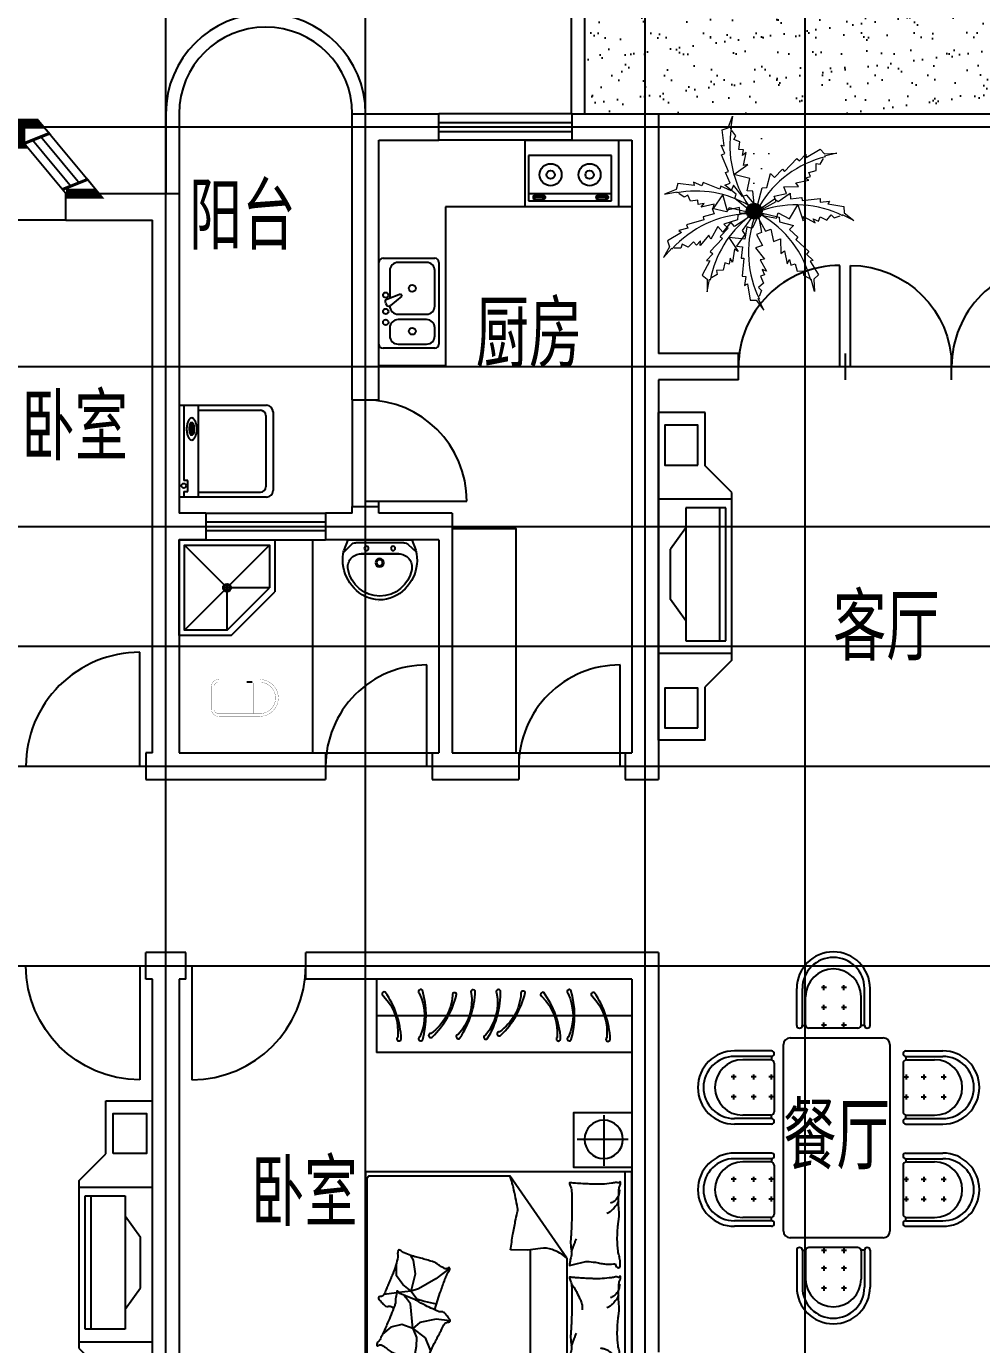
# Model space of a CAD drawing. Header units: millimetres. Extents: x 1203 to 40067, y 460 to 24960.
# Drawn here: x 9882 to 17054, y 10016 to 19916 of the extents above; entities that cross this region are included whole.
import ezdxf
from ezdxf.enums import TextEntityAlignment as Align

# ---------------------------------------------------------------- set-up
doc = ezdxf.new("R2010")
doc.units = ezdxf.units.MM
for name, color, linetype in [('BALCONY', 6, 'Continuous'), ('DOTE', 1, 'Continuous'), ('GROUND', 2, 'Continuous'), ('JAJU', 2, 'Continuous'), ('JJ', 252, 'Continuous'), ('LL', 40, 'Continuous'), ('PUB_TEXT', 7, 'Continuous'), ('SPACE', 3, 'Continuous'), ('TOTHER', 7, 'Continuous'), ('WALL', 255, 'Continuous'), ('WINDOW', 2, 'Continuous'), ('WINDOW_TEXT', 7, 'Continuous'), ('家俱', 3, 'Continuous')]:
    doc.layers.add(name, color=color, linetype=linetype)
doc.layers.add('植蜗', color=112, linetype='Continuous', lineweight=18)
doc.styles.add('_HZTXT', font='txt.shx', dxfattribs={"bigfont": 'HZTXT.shx'})
doc.styles.add('ATTR', font='romans.shx', dxfattribs={"width": 0.8, "height": 0.7})
doc.styles.add('DIM_FONT', font='SIMPLEX.shx', dxfattribs={"width": 0.8})
doc.styles.add('SIMPLEX', font='SIMPLEX.SHX')
doc.styles.get("Standard").update_dxf_attribs({"font": 'arial.ttf'})
pattern_1 = [(0, (-107970.93, -24056.27), (74.75576, 149.51152), [0, -149.51152])]

# ---------------------------------------------------------------- blocks, each defined once
blk = doc.blocks.new('_DBLK')
blk.add_line((-0.45, 0), (-0.45, -0.95))
blk.add_arc((-0.45, 0), 0.95, 270, 0)
at = {"layer": 'WINDOW_TEXT', "style": 'SIMPLEX', "flags": 9}
blk.add_attdef('A', text='', height=1, dxfattribs=at).set_placement((0, 1.5), align=Align.MIDDLE)
blk = doc.blocks.new('_C49EBD')
at = {"layer": 'LL', "color": 64}
for p, q in [((-87.4, 1119.6), (-124.9, 1119.6)), ((-106.2, 1100.9), (-106.2, 1138.4)), ((62.6, 1119.6), (25.1, 1119.6)), ((43.8, 1100.9), (43.8, 1138.4)), ((-243.7, 839.2), (-243.7, 1050.8)), ((172.8, 839.2), (172.8, 1050.8)), ((-87.4, 969.6), (-124.9, 969.6)), ((-106.2, 950.9), (-106.2, 988.4)), ((62.6, 969.6), (25.1, 969.6)), ((43.8, 950.9), (43.8, 988.4)), ((-268.6, 835.1), (-243.7, 835.1)), ((147.9, 814.3), (-218.7, 814.3)), ((-87.4, 837.1), (-124.9, 837.1)), ((-106.2, 818.3), (-106.2, 855.8)), ((62.6, 837.1), (25.1, 837.1)), ((43.8, 818.3), (43.8, 855.8)), ((197.8, 835.1), (172.8, 835.1)), ((-360.7, 740.7), (339.3, 740.7)), ((-500.4, 602.2), (-500.4, 577.2)), ((-410.7, -709.3), (-410.7, 690.7)), ((389.3, 690.7), (389.3, -709.3)), ((508.4, 602.2), (508.4, 577.2)), ((-504.6, 577.2), (-716.2, 577.2)), ((-479.6, 552.2), (-479.6, 185.7)), ((487.6, 552.2), (487.6, 185.7)), ((512.5, 577.2), (724.1, 577.2)), ((-766.2, 448.2), (-803.7, 448.2)), ((-785, 466.9), (-785, 429.4)), ((-616.2, 448.2), (-653.7, 448.2)), ((-635, 466.9), (-635, 429.4)), ((-483.7, 448.2), (-521.2, 448.2)), ((-502.4, 466.9), (-502.4, 429.4)), ((491.6, 448.2), (529.1, 448.2)), ((510.4, 466.9), (510.4, 429.4)), ((624.2, 448.2), (661.7, 448.2)), ((642.9, 466.9), (642.9, 429.4)), ((774.2, 448.2), (811.7, 448.2)), ((792.9, 466.9), (792.9, 429.4)), ((-766.2, 298.2), (-803.7, 298.2)), ((-785, 316.9), (-785, 279.4)), ((-616.2, 298.2), (-653.7, 298.2)), ((-635, 316.9), (-635, 279.4)), ((-483.7, 298.2), (-521.2, 298.2)), ((-502.4, 316.9), (-502.4, 279.4)), ((491.6, 298.2), (529.1, 298.2)), ((510.4, 316.9), (510.4, 279.4)), ((624.2, 298.2), (661.7, 298.2)), ((642.9, 316.9), (642.9, 279.4)), ((774.2, 298.2), (811.7, 298.2)), ((792.9, 316.9), (792.9, 279.4)), ((-504.6, 160.7), (-716.2, 160.7)), ((-500.4, 135.7), (-500.4, 160.7)), ((508.4, 135.7), (508.4, 160.7)), ((512.5, 160.7), (724.1, 160.7)), ((-504.6, -190.7), (-716.2, -190.7)), ((-500.4, -165.7), (-500.4, -190.7)), ((508.4, -165.7), (508.4, -190.7)), ((512.5, -190.7), (724.1, -190.7)), ((-479.6, -215.7), (-479.6, -582.2)), ((487.6, -215.7), (487.6, -582.2)), ((-766.2, -319.7), (-803.7, -319.7)), ((-785, -301), (-785, -338.5)), ((-616.2, -319.7), (-653.7, -319.7)), ((-635, -301), (-635, -338.5)), ((-483.7, -319.7), (-521.2, -319.7)), ((-502.4, -301), (-502.4, -338.5)), ((491.6, -319.7), (529.1, -319.7)), ((510.4, -301), (510.4, -338.5)), ((624.2, -319.7), (661.7, -319.7)), ((642.9, -301), (642.9, -338.5)), ((774.2, -319.7), (811.7, -319.7)), ((792.9, -301), (792.9, -338.5)), ((-766.2, -469.7), (-803.7, -469.7)), ((-785, -451), (-785, -488.5)), ((-616.2, -469.7), (-653.7, -469.7)), ((-635, -451), (-635, -488.5)), ((-483.7, -469.7), (-521.2, -469.7)), ((-502.4, -451), (-502.4, -488.5)), ((491.6, -469.7), (529.1, -469.7)), ((510.4, -451), (510.4, -488.5)), ((624.2, -469.7), (661.7, -469.7)), ((642.9, -451), (642.9, -488.5)), ((774.2, -469.7), (811.7, -469.7)), ((792.9, -451), (792.9, -488.5)), ((-504.6, -607.2), (-716.2, -607.2)), ((-500.4, -632.2), (-500.4, -607.2)), ((508.4, -632.2), (508.4, -607.2)), ((512.5, -607.2), (724.1, -607.2)), ((339.3, -759.3), (-360.7, -759.3)), ((-268.6, -853.7), (-243.7, -853.7)), ((-243.7, -857.9), (-243.7, -1069.5)), ((147.9, -832.9), (-218.7, -832.9)), ((-87.4, -855.7), (-124.9, -855.7)), ((-106.2, -837), (-106.2, -874.5)), ((62.6, -855.7), (25.1, -855.7)), ((43.8, -837), (43.8, -874.5)), ((197.8, -853.7), (172.8, -853.7)), ((172.8, -857.9), (172.8, -1069.5)), ((-87.4, -988.3), (-124.9, -988.3)), ((-106.2, -969.5), (-106.2, -1007)), ((62.6, -988.3), (25.1, -988.3)), ((43.8, -969.5), (43.8, -1007)), ((-87.4, -1138.3), (-124.9, -1138.3)), ((-106.2, -1119.5), (-106.2, -1157)), ((62.6, -1138.3), (25.1, -1138.3)), ((43.8, -1119.5), (43.8, -1157))]:
    blk.add_line(p, q, dxfattribs=at)
for points in [[(-310.3, 835.1), (-310.3, 1112.5)], [(-268.6, 835.1), (-268.6, 1112.5)], [(197.8, 835.1), (197.8, 1112.5)], [(239.5, 835.1), (239.5, 1112.5)], [(-500.4, 643.9), (-777.9, 643.9)], [(-500.4, 602.2), (-777.9, 602.2)], [(508.4, 643.9), (785.8, 643.9)], [(508.4, 602.2), (785.8, 602.2)], [(-500.4, 135.7), (-777.9, 135.7)], [(508.4, 135.7), (785.8, 135.7)], [(-500.4, 94.1), (-777.9, 94.1)], [(508.4, 94.1), (785.8, 94.1)], [(-500.4, -124.1), (-777.9, -124.1)], [(-500.4, -165.7), (-777.9, -165.7)], [(508.4, -124.1), (785.8, -124.1)], [(508.4, -165.7), (785.8, -165.7)], [(-500.4, -632.2), (-777.9, -632.2)], [(-500.4, -673.8), (-777.9, -673.8)], [(508.4, -632.2), (785.8, -632.2)], [(508.4, -673.8), (785.8, -673.8)], [(-310.3, -853.7), (-310.3, -1131.2)], [(-268.6, -853.7), (-268.6, -1131.2)], [(197.8, -853.7), (197.8, -1131.2)], [(239.5, -853.7), (239.5, -1131.2)]]:
    blk.add_lwpolyline(points, dxfattribs=at)
for centre, radius, start, end in [((-35.4, 1112.5), 274.9, 0, 180), ((-35.4, 1112.5), 233.2, 0, 180), ((-35.4, 1050.8), 208.2, 0, 180), ((-289.5, 835.1), 20.8, 180, 0), ((-218.7, 839.2), 25, 180, 270), ((147.9, 839.2), 25, 270, 0), ((218.7, 835.1), 20.8, 180, 0), ((-360.7, 690.7), 50, 90, 180), ((339.3, 690.7), 50, 0, 90), ((-777.9, 369), 274.9, 90, 270), ((-777.9, 369), 233.2, 90, 270), ((-500.4, 623), 20.8, 270, 90), ((508.4, 623), 20.8, 90, 270), ((785.8, 369), 274.9, 270, 90), ((785.8, 369), 233.2, 270, 90), ((-716.2, 369), 208.2, 90, 270), ((-504.6, 552.2), 25, 0, 90), ((512.5, 552.2), 25, 90, 180), ((724.1, 369), 208.2, 270, 90), ((-504.6, 185.7), 25, 270, 0), ((-500.4, 114.9), 20.8, 270, 90), ((512.5, 185.7), 25, 180, 270), ((508.4, 114.9), 20.8, 90, 270), ((-777.9, -398.9), 274.9, 90, 270), ((-777.9, -398.9), 233.2, 90, 270), ((-716.2, -398.9), 208.2, 90, 270), ((-504.6, -215.7), 25, 0, 90), ((-500.4, -144.9), 20.8, 270, 90), ((508.4, -144.9), 20.8, 90, 270), ((512.5, -215.7), 25, 90, 180), ((724.1, -398.9), 208.2, 270, 90), ((785.8, -398.9), 274.9, 270, 90), ((785.8, -398.9), 233.2, 270, 90), ((-504.6, -582.2), 25, 270, 0), ((512.5, -582.2), 25, 180, 270), ((-500.4, -653), 20.8, 270, 90), ((508.4, -653), 20.8, 90, 270), ((-360.7, -709.3), 50, 180, 270), ((339.3, -709.3), 50, 270, 0), ((-289.5, -853.7), 20.8, 0, 180), ((-218.7, -857.9), 25, 90, 180), ((147.9, -857.9), 25, 360, 90), ((218.7, -853.7), 20.8, 0, 180), ((-35.4, -1069.5), 208.2, 180, 0), ((-35.4, -1131.2), 274.9, 180, 0), ((-35.4, -1131.2), 233.2, 180, 0)]:
    blk.add_arc(centre, radius, start, end, dxfattribs=at)
at = {"style": 'DIM_FONT', "width": 0.5, "flags": 9}
for tag in ['XSIZE', 'YSIZE']:
    blk.add_attdef(tag, (0, 0), '', height=0.5, dxfattribs=at)
blk = doc.blocks.new('_F125DOR')
at = {"layer": '植蜗'}
h = blk.add_hatch(dxfattribs=at)
h.set_pattern_fill('DOTS', color=256, scale=94.180485, style=0)
h.set_pattern_definition(pattern_1)
h.paths.add_polyline_path([(149, 624), (110, 616), (141, 656), (108, 677), (147, 729), (112, 775), (143, 793), (133, 860, 0.216707), (-42, 124), (36, 306), (36, 307), (-5, 332), (67, 415), (14, 447), (111, 527), (74, 538)], flags=17)
h.paths.add_polyline_path([(133, 860), (131, 869), (199, 954), (117, 886), (64, 896), (12, 766), (-8, 785), (-15, 706), (-47, 710), (-64, 556), (-89, 560), (-99, 462), (-149, 469), (-133, 430), (-98, 429), (-109, 375), (-100, 354), (-116, 339), (-123, 309), (-114, 290), (-64, 288), (-48, 132), (-43, 121), (-42, 124, -0.216707)])
h = blk.add_hatch(dxfattribs=at)
h.set_pattern_fill('DOTS', color=256, scale=94.180485, style=0)
h.set_pattern_definition(pattern_1)
h.paths.add_polyline_path([(149, 624), (110, 616), (141, 656), (108, 677), (147, 729), (112, 775), (143, 793), (133, 860, 0.216707), (-42, 124), (36, 306), (36, 307), (-5, 332), (67, 415), (14, 447), (111, 527), (74, 538)], flags=17)
h.paths.add_polyline_path([(133, 860), (131, 869), (199, 954), (117, 886), (64, 896), (12, 766), (-8, 785), (-15, 706), (-47, 710), (-64, 556), (-89, 560), (-99, 462), (-149, 469), (-133, 430), (-98, 429), (-109, 375), (-100, 354), (-116, 339), (-123, 309), (-114, 290), (-64, 288), (-48, 132), (-43, 121), (-42, 124, -0.216707)])
blk.add_hatch(color=256, dxfattribs=at).paths.add_polyline_path([(-114, 54), (-124, 51, 0.801972), (30, 43), (25, 49), (31, 47, 0.053713), (33, 64, 0.056063), (31, 82), (25, 79), (30, 87, 0.337463), (-48, 143), (-47, 139), (-51, 143, 0.395741), (-125, 64, 0.023692), (-124, 57)])
for points in [[(-118, 95), (-240, 190), (-226, 235), (-341, 324), (-286, 346), (-332, 451), (-304, 461), (-374, 627), (-340, 641), (-377, 725), (-347, 717), (-368, 879), (-308, 899), (-264, 1015), (-284, 889)], [(-47, 139), (-61, 266), (-117, 267), (-91, 392), (-249, 433), (-111, 531), (-154, 521), (-127, 651), (-162, 621), (-154, 680), (-198, 682), (-188, 757), (-250, 783), (-229, 820), (-269, 871)], [(-9, 134), (34, 297), (80, 302), (117, 442), (158, 401), (236, 484), (257, 463), (382, 593), (408, 567), (470, 634), (475, 603), (616, 686), (657, 640), (782, 645), (657, 614)], [(25, 79), (174, 162), (153, 214), (278, 240), (252, 307), (397, 312), (371, 349), (501, 375), (460, 396), (517, 411), (501, 453), (574, 473), (574, 541), (616, 536), (647, 593)], [(-47, 139), (-118, 226), (-163, 212), (-254, 324), (-275, 269), (-380, 313), (-391, 285), (-558, 352), (-571, 317), (-655, 353), (-647, 322), (-809, 340), (-828, 280), (-944, 233), (-817, 257)], [(-121, 39), (-190, 45), (-193, 101), (-317, 73), (-361, 230), (-456, 90), (-447, 134), (-576, 104), (-547, 140), (-606, 130), (-609, 175), (-683, 163), (-711, 225), (-747, 203), (-799, 242)], [(26, 97), (156, 189), (195, 162), (313, 246), (318, 188), (431, 201), (434, 171), (613, 190), (616, 154), (707, 165), (691, 138), (852, 111), (854, 48), (952, -28), (837, 29)], [(-114, 54), (-297, 98), (-324, 59), (-465, 92), (-447, 36), (-557, 6), (-549, -22), (-722, -71), (-711, -106), (-800, -130), (-775, -149), (-914, -234), (-892, -293), (-955, -400), (-869, -305)], [(-98, 5), (-244, -89), (-280, -47), (-361, -145), (-409, -90), (-481, -216), (-501, -176), (-585, -279), (-584, -233), (-625, -276), (-654, -243), (-706, -297), (-766, -265), (-781, -305), (-846, -305)], [(-114, 54), (-209, 24), (-212, -23), (-350, -67), (-306, -106), (-385, -189), (-363, -208), (-486, -340), (-459, -364), (-523, -430), (-491, -434), (-567, -578), (-518, -617), (-516, -742), (-492, -616)], [(0, 0), (29, -150), (-24, -168), (36, -280), (-32, -304), (58, -418), (13, -422), (77, -538), (34, -519), (59, -573), (18, -588), (49, -657), (-3, -701), (28, -729), (4, -790)], [(22, 24), (176, -5), (194, 48), (306, -13), (391, 127), (444, -34), (448, 10), (564, -53), (545, -11), (599, -36), (614, 6), (683, -25), (726, 27), (755, -4), (816, 19)], [(53, 25), (24, 27)], [(41, 110), (25, 79)], [(47, 105), (25, 99)], [(25, 49), (203, 4), (209, -42), (349, -78), (308, -119), (392, -197), (371, -218), (502, -341), (477, -367), (545, -429), (513, -435), (598, -574), (551, -616), (558, -741), (525, -617)], [(51, 18), (25, 49)], [(-18, -10), (-67, -109), (-120, -91), (-139, -217), (-301, -201), (-205, -340), (-243, -316), (-262, -447), (-285, -407), (-297, -465), (-339, -452), (-356, -525), (-424, -529), (-416, -570), (-472, -604)], [(-78, -8), (-165, -130), (-139, -169), (-222, -287), (-164, -292), (-177, -405), (-148, -408), (-167, -587), (-130, -590), (-142, -681), (-114, -665), (-87, -826), (-25, -828), (52, -926), (-5, -811)], [(-7, -4), (69, -137), (121, -116), (148, -240), (216, -214), (222, -359), (258, -333), (285, -463), (306, -421), (322, -478), (363, -462), (385, -535), (452, -534), (447, -576), (505, -606)]]:
    blk.add_lwpolyline(points, dxfattribs=at)
blk.add_circle((-46, 64), 78.9, dxfattribs=at)
for centre, start, end in [((773, 723), 170.6502, 214.583), ((924, -423), 103.9667, 149.2868), ((-631, -798), 59.9609, 100.481), ((-78, -1026), 92.2235, 138.1057), ((558, -826), 128.3071, 169.1343), ((-509, -893), 14.4697, 59.919), ((558, -826), 118.7615, 119.966), ((-631, -798), 50.1082, 51.6793), ((373, -936), 63.8227, 108.6401), ((960, -347), 161.7888, 206.1699)]:
    blk.add_arc(centre, 1063, start, end, dxfattribs=at)
at = {"ltscale": 150, "style": 'DIM_FONT', "width": 0.8, "flags": 9}
for tag in ['XSIZE', 'YSIZE']:
    blk.add_attdef(tag, (0, 0), '', height=0.5, dxfattribs=at)
blk = doc.blocks.new('A$C65BF30E3')
at = {"layer": '家俱'}
for p, q in [((200, 2460), (200, 2060)), ((200, 2460), (550, 2460)), ((550, 2460), (550, 0)), ((0, 1860), (200, 2060)), ((0, 1860), (0, 600)), ((0, 1810), (550, 1810)), ((45.4, 1715.3), (45.4, 715.3)), ((345.4, 1715.3), (45.4, 1715.3)), ((89.7, 1715.3), (89.7, 715.3)), ((345.4, 715.3), (345.4, 1715.3)), ((345.4, 1565.3), (460.8, 1404.6)), ((460.8, 1404.6), (460.8, 1026)), ((345.4, 865.3), (460.8, 1026)), ((45.4, 715.3), (345.4, 715.3)), ((0, 650), (550, 650)), ((0, 600), (200, 400)), ((200, 400), (200, 0)), ((200, 0), (550, 0))]:
    blk.add_line(p, q, dxfattribs=at)
for points in [[(254.4, 2368.6), (254.4, 2068.6), (504.4, 2068.6), (504.4, 2368.6)], [(254.4, 395.5), (254.4, 95.5), (504.4, 95.5), (504.4, 395.5)]]:
    blk.add_lwpolyline(points, close=True, dxfattribs=at)
blk = doc.blocks.new('_C244QXD')
at = {"layer": '家俱', "color": 7, "rotation": 180}
blk.add_blockref('A$C65BF30E3', (550, 1230), dxfattribs=at)
at = {"ltscale": 1000, "style": 'DIM_FONT', "width": 0.8, "flags": 9}
for tag in ['YSIZE', 'XSIZE']:
    blk.add_attdef(tag, (0, 0), '', height=0.5, dxfattribs=at)
blk = doc.blocks.new('M_C54TQD')
for p, q in [((0, -52.4), (1500, -52.4)), ((853.5, -488.5), (45.8, -488.5)), ((853.5, -488.5), (1471.6, -915.9)), ((25.8, -508.5), (25.8, -1967.8)), ((45.8, -761.1), (915.3, -761.1)), ((1471.6, -1967.8), (1471.6, -915.9)), ((381, -1368.3), (394.8, -1471.4)), ((777.6, -1368.4), (698.4, -1472.4)), ((394.8, -1471.4), (369, -1593.5)), ((528.4, -1559.3), (508.6, -1470.4)), ((698.4, -1472.4), (623.3, -1602.7)), ((160.8, -1514.4), (136.8, -1517.8)), ((255.4, -1552.2), (160.8, -1514.4)), ((324.3, -1645), (255.4, -1552.2)), ((548.2, -1616.6), (528.4, -1559.3)), ((90.3, -1638.1), (87, -1644.6)), ((188.4, -1621), (90.3, -1638.1)), ((257.2, -1617.5), (188.4, -1621)), ((324.3, -1645), (257.2, -1617.5)), ((369, -1593.5), (324.3, -1645)), ((324.3, -1645), (510, -1663.9)), ((324.3, -1645), (355.2, -1727.5)), ((510, -1663.9), (559.9, -1700)), ((605.5, -1658), (548.2, -1616.6)), ((605.5, -1658), (593.7, -1752.2)), ((623.3, -1602.7), (605.5, -1658)), ((605.5, -1658), (734, -1626.4)), ((605.5, -1658), (654.9, -1721.3)), ((734, -1626.4), (836.8, -1640.3)), ((836.8, -1640.3), (872.8, -1660.3)), ((355.2, -1727.5), (334.6, -1810)), ((559.9, -1700), (572, -1708.6)), ((591.9, -1766.9), (580, -1861.5)), ((654.9, -1721.3), (720.1, -1768.7)), ((720.1, -1768.7), (813, -1768.7)), ((334.6, -1810), (281, -1872.6)), ((45.8, -1987.8), (1451.6, -1987.8))]:
    blk.add_line(p, q)
blk.add_lwpolyline([(0, -2000), (0, 0), (1500, 0), (1500, -2000)], close=True)
for points in [[(101, -126.8, -0.263368), (73, -108, -0.494818), (82.2, -89.3, -0.049225), (99.9, -87.5, -0.036831), (123.5, -89.3, -0.031893), (161.5, -97.4, 0.035782), (195.4, -104.4, 0.032941), (285.1, -110.3, 0.026564), (396.3, -104.4, 0.017905), (433.8, -99, -0.033397), (454, -96.8, -0.03204), (491.1, -97.5, 0.018442), (555.4, -100.5, 0.010837), (620.2, -99.8, 0.014624), (668.1, -96.8, 0.111249), (690.6, -89.5, -0.153708), (707.5, -85.5, -0.076444), (715, -87.2, -0.215512), (716.9, -89.3, -0.585858), (714.3, -92.3, 0.363489), (709.4, -94.9, 0.191716), (709.4, -106.4, -0.129675), (711.3, -123, -0.01735), (708.3, -139.8, 0.019326), (705.7, -154.9, 0.018818), (699, -223.3, 0.021828), (698.1, -282.6, 0.006204), (699.5, -316.4, 0.001963), (705.7, -423.3, 0.028341), (709.9, -459.4, -0.117014), (709.4, -468.3, -0.36606), (708, -469.3, -0.03973), (694.4, -466.5, -0.048309), (680.6, -461, 0.062981), (670, -457.1, 0.04058), (646.6, -453.7, 0.014345), (579.8, -451.4, 0.005484), (454.4, -452.2, 0.007153), (358.2, -455.2, 0.008762), (315.7, -457.9, -0.008153), (270, -460.8, -0.06251), (212.9, -456.4, 0.078669), (167.3, -454.4, 0.047825), (144.9, -459.1, -0.034494), (114.1, -466.5, -0.023571), (88.8, -469.5, -0.510228), (87.8, -468.3), (95.3, -438.3), (116, -355.7, 0.073041), (118, -336.2, 0.023305), (112.2, -275, 0.018299), (108.2, -252.2, -0.01097), (100.8, -214.2, -0.042281), (97.9, -179.9, -0.027201), (100.8, -126.5)], [(656.8, -94.9, 0.088153), (622.3, -98.4, 0.088153), (591.1, -113.7, 0.077547), (569.5, -135.3, 0.077547), (555.4, -162.4)], [(810.2, -126.8, -0.263368), (782.3, -108, -0.494818), (791.4, -89.3, -0.049225), (809.1, -87.5, -0.036831), (832.8, -89.3, -0.031893), (870.7, -97.4, 0.035782), (904.6, -104.4, 0.032941), (994.3, -110.3, 0.026564), (1105.5, -104.4, 0.017905), (1143, -99, -0.033397), (1163.3, -96.8, -0.03204), (1200.3, -97.5, 0.018442), (1264.7, -100.5, 0.010837), (1329.4, -99.8, 0.014624), (1377.3, -96.8, 0.111249), (1399.9, -89.5, -0.153708), (1416.8, -85.5, -0.076444), (1424.2, -87.2, -0.215512), (1426.2, -89.3, -0.585858), (1423.5, -92.3, 0.363489), (1418.6, -94.9, 0.191716), (1418.6, -106.4, -0.129675), (1420.5, -123, -0.01735), (1417.5, -139.8, 0.019326), (1414.9, -154.9, 0.018818), (1408.3, -223.3, 0.021828), (1407.4, -282.6, 0.006204), (1408.8, -316.4, 0.001963), (1414.9, -423.3, 0.028341), (1419.2, -459.4, -0.117014), (1418.6, -468.3, -0.36606), (1417.2, -469.3, -0.03973), (1403.6, -466.5, -0.048309), (1389.9, -461, 0.062981), (1379.2, -457.1, 0.04058), (1355.8, -453.7, 0.014345), (1289.1, -451.4, 0.005484), (1163.6, -452.2, 0.007153), (1067.5, -455.2, 0.008762), (1024.9, -457.9, -0.008153), (979.2, -460.8, -0.06251), (922.1, -456.4, 0.078669), (876.5, -454.4, 0.047825), (854.1, -459.1, -0.034494), (823.4, -466.5, -0.023571), (798, -469.5, -0.510228), (797.1, -468.3), (804.6, -438.3), (825.2, -355.7, 0.073041), (827.2, -336.2, 0.023305), (821.5, -275, 0.018299), (817.4, -252.2, -0.01097), (810.1, -214.2, -0.042281), (807.2, -179.9, -0.027201), (810.1, -126.5)], [(1366.1, -94.9, 0.088153), (1331.5, -98.4, 0.088153), (1300.3, -113.7, 0.077547), (1278.7, -135.3, 0.077547), (1264.7, -162.4)], [(99.3, -142.8, -0.05369), (113.5, -155.8, -0.070312), (121.6, -168.1, -0.015448), (125.4, -176.6, -0.013244), (129.1, -186.8, -0.082127), (132.1, -204.9, -0.064164), (129.1, -228.1)], [(100.8, -126.8, -0.077379), (135.6, -152.1, -0.077379), (161.1, -186.8, -0.047525), (171, -211.5, -0.047525), (176.1, -237.5)], [(574.8, -100.6, 0.027842), (551.1, -111.2, 0.048685), (538.5, -119.3, 0.023666), (510.6, -143.6, 0.031223), (491.6, -164.3, 0.046801), (486.5, -172, 0.023191), (478.4, -188.7)], [(1284.1, -100.6, 0.027842), (1260.3, -111.2, 0.048685), (1247.8, -119.3, 0.023666), (1219.8, -143.6, 0.031223), (1200.8, -164.3, 0.046801), (1195.7, -172, 0.023191), (1187.7, -188.7)], [(660.6, -455.2, 0.016108), (621.7, -429, 0.024599), (594.9, -413.9, 0.009477), (545.8, -390.6, 0.015937), (516, -378.3, 0.072521), (499.6, -374.7, 0.033339), (463.4, -374.5)], [(191.4, -453.7, 0.009729), (218.7, -444.6, 0.009729), (245.6, -434.6, 0.007971), (267.3, -425.5, 0.007971), (288.8, -415.8)], [(853.5, -488.5, -0.085272), (916.8, -598.6, -0.124044), (926, -686.2), (912.4, -781.6), (914.1, -911.7)], [(900.6, -453.7, 0.009729), (927.9, -444.6, 0.009729), (954.8, -434.6, 0.007971), (976.6, -425.5, 0.007971), (998, -415.8)], [(914.1, -911.7, 0.007867), (1031.7, -893.9, 0.009508), (1128.5, -875.9, 0.006616), (1193.5, -861.5, -0.023828), (1211.7, -858.2, -0.080713), (1230.3, -858.7, -0.009591), (1382.9, -890.6, -0.013133), (1416.4, -899.2, -0.007859), (1471.6, -915.9)], [(464, -1480.4, 0.025626), (475.6, -1477.6, 0.0108), (604.9, -1436, 0.00456), (692.4, -1404.8, 0.01125), (727.5, -1391, 0.069394), (746.3, -1379.9, -0.079756), (762.9, -1370.5, -0.106399), (777.6, -1368.4, -0.328642), (781.6, -1371.8, -0.299547), (779.2, -1378.3, 0.189917), (773.7, -1387.1, 0.033518), (772.5, -1397.4, 0.075627), (773, -1402, 0.053489), (776, -1409.8, 0.017838), (788.1, -1431.8, 0.038394), (805.3, -1456.1, -0.059529), (815.7, -1472.2, -0.035943), (826.3, -1498.4, -0.011245), (851.9, -1584.7, -0.006203), (862.2, -1624.3, 0.010783), (868.3, -1647, 0.019485), (872.8, -1660.3, 0.005062), (892.4, -1710.5, 0.101392), (909.1, -1735.8, -0.223768), (914, -1749.2, -0.25558), (910.9, -1753.8, -0.081563), (895.2, -1758.9, -0.071805), (878.1, -1759, 0.069985), (860.5, -1759.1, 0.03546), (801, -1772.1, 0.029432), (732, -1796.8, 0.001554), (698.6, -1811.2, -0.00152), (664.5, -1825.8, -0.004735), (629.3, -1840.5, 0.00382), (585.5, -1858.6, 0.296001), (563.6, -1890.9, -0.649774), (542.2, -1899.9, -0.02319), (537.7, -1895.3, 0.0288), (534, -1891.6, 0.005727), (527.4, -1885.8, -0.004358), (518.8, -1878.2, -0.027528), (501.8, -1861.4, -0.046214), (493.2, -1849.9, -0.194121), (490.4, -1833.2, 0.133719), (489.3, -1809.2, 0.005779), (481.8, -1787.2, 0.008882)]]:
    blk.add_lwpolyline(points, format="xyb")
blk.add_lwpolyline([(58.1, -1583.2, 0.101392), (39.5, -1559.2, -0.223768), (33.6, -1546.2, -0.25558), (36.4, -1541.4, -0.081563), (51.6, -1535.1, -0.071805), (68.7, -1533.7, 0.069985), (86.2, -1532.2, 0.03546), (144.5, -1514.8, 0.029432), (211.5, -1484.8, 0.001554), (243.6, -1467.9, -0.00152), (276.5, -1450.7, -0.004735), (310.5, -1433.4, 0.00382), (352.7, -1412, 0.296001), (372.1, -1378.1, -0.649774), (392.8, -1367.5, -0.02319), (397.6, -1371.7, 0.0288), (401.6, -1375.1, 0.005727), (408.6, -1380.4, -0.004358), (417.8, -1387.3, -0.027528), (436, -1402.8, -0.046214), (445.5, -1413.5, -0.194121), (449.5, -1430, 0.133719), (452.5, -1453.8, 0.011505), (471.2, -1496.2, 0.008882), (497.5, -1550, 0.012426), (534.6, -1618.4, -0.033612), (547.3, -1644.2), (570.3, -1700.5), (588.1, -1744, 0.224341), (602.6, -1757.3, -0.722772), (602.8, -1766.1, -0.103513), (599, -1766.6, 0.053465), (591.8, -1766.9, 0.030109), (568.7, -1771.5, -0.031436), (546.6, -1775.9, -0.05324), (531.5, -1776.4, 0.05518), (516.9, -1776.8, 0.056271), (491.6, -1783.4, 0.0108), (365.9, -1834.8, 0.00456), (281, -1872.6, 0.01125), (247.1, -1889, 0.069394), (229.2, -1901.6, -0.079756), (213.3, -1912.2, -0.106399), (198.9, -1915.4, -0.328642), (194.6, -1912.4, -0.299547), (196.5, -1905.7, 0.189917), (201.3, -1896.5, 0.033518), (201.7, -1886.2, 0.075627), (200.8, -1881.6, 0.053489), (197.3, -1874, 0.017838), (183.5, -1853, 0.038394), (164.5, -1830.2, -0.059529), (152.9, -1814.9, -0.035943), (140.3, -1789.6, -0.011245), (108.1, -1705.4, -0.006203), (94.9, -1666.8, 0.010783), (87, -1644.6, 0.019485), (81.6, -1631.7, 0.005062)], format="xyb", close=True)
for centre, start, end in [((45.8, -508.5), 90, 180), ((45.8, -741.1), 180, 270), ((45.8, -1967.8), 180, 270), ((1451.6, -1967.8), 270, 0)]:
    blk.add_arc(centre, 20, start, end)
at = {"style": 'DIM_FONT', "width": 0.8, "flags": 9}
for tag in ['YSIZE', 'XSIZE']:
    blk.add_attdef(tag, (0, 0), '', height=0.5, dxfattribs=at)
blk = doc.blocks.new('A$C406711E9')
at = {"layer": '家俱'}
for p, q in [((212.3, 2372.9), (212.3, 1991.9)), ((29.8, 2190.4), (410.8, 2190.4)), ((212.3, 18.7), (212.3, 399.6)), ((29.8, 201.1), (410.8, 201.1))]:
    blk.add_line(p, q, dxfattribs=at)
for points in [[(0, 1978.8), (435.4, 1978.8), (435.4, 2391.6), (0, 2391.6)], [(0, 412.8), (435.4, 412.8), (435.4, 0), (0, 0)]]:
    blk.add_lwpolyline(points, close=True, dxfattribs=at)
for centre in [(212.3, 2190.4), (212.3, 201.1)]:
    blk.add_circle(centre, 144, dxfattribs=at)
at = {"layer": '家俱', "rotation": 90}
blk.add_blockref('M_C54TQD', (0, 445.8), dxfattribs=at)
at = {"layer": '家俱', "style": 'DIM_FONT', "oblique": -180, "text_generation_flag": 4, "width": 0.6, "flags": 9}
for tag in ['YSIZE', 'XSIZE']:
    blk.add_attdef(tag, (212.3, 2190.4), '', height=0.5, dxfattribs=at)
at = {"layer": '家俱', "style": 'DIM_FONT', "width": 0.6, "flags": 9}
for tag in ['YSIZE', 'XSIZE']:
    blk.add_attdef(tag, (212.3, 201.1), '', height=0.5, dxfattribs=at)
blk = doc.blocks.new('_C246OHE')
at = {"layer": 'WINDOW', "color": 7, "rotation": 180}
blk.add_blockref('A$C406711E9', (52.4, 1195.8), dxfattribs=at)
at = {"style": 'DIM_FONT', "width": 0.8, "flags": 9}
for tag in ['YSIZE', 'XSIZE']:
    blk.add_attdef(tag, (0, 0), '', height=0.5, dxfattribs=at)
blk = doc.blocks.new('_B1LVH')
blk.add_line((-0.5, -0.5), (0.5, -0.5))
for points in [[(-0.6386, 0.5, 0.00767, 0.00767, 0), (-0.3961, 3.125, 0.0417, 0.0417, 0), (0.3961, 3.125, 0.00767, 0.00767, 0), (0.6386, 0.5, 0.00767, 0.00767, 0)], [(-0.3268, 2.375, 0.00667, 0.00667, 0), (-0.3268, 3.125, 0.0417, 0.0417, 0), (-0.3961, 3.125, 0.00773, 0.00773, 0), (-0.4309, 2.7602, 0.0128, 0.0128, 0), (-0.3261, 2.3822, 0.0128, 0.0128, 0)], [(0.3268, 2.375, 0.00667, 0.00667, 0), (0.3268, 3.125, 0.0417, 0.0417, 0), (0.3961, 3.125, 0.00773, 0.00773, 0), (0.4309, 2.7602, 0.0128, 0.0128, 0), (0.3261, 2.3822, 0.0128, 0.0128, 0)], [(-0.5, 0.5, 0.00767, 0.00767, 0), (-0.3268, 2.375, 0.0417, 0.0417, 0), (0.3268, 2.375, 0.00767, 0.00767, 0), (0.5, 0.5, 0.00767, 0.00767, 0)], [(-0.5, 0.5, 0.0417, 0.0417, 0), (-0.6383, 0.5, 0.00761, 0.00761, 0), (-0.5905, 1.0329, 0.0128, 0.0128, 0), (-0.4857, 0.6549, 0.0128, 0.0128, 0)], [(0.5, 0.5, 0.0417, 0.0417, 0), (0.6383, 0.5, 0.00761, 0.00761, 0), (0.5905, 1.0329, 0.0128, 0.0128, 0), (0.4857, 0.6549, 0.0128, 0.0128, 0)]]:
    blk.add_lwpolyline(points, format="xyseb")
for points, const_width in [([(-0.3268, 2.875), (0.3268, 2.875)], 0.0417), ([(-0.3268, 2.625), (0.3268, 2.625)], 0.0417), ([(-0.555, 0.9049), (-0.3954, 2.6322)], 0.00767), ([(0.3954, 2.6322), (0.555, 0.9049)], 0.00767), ([(-0.5203, 0.7799), (-0.3608, 2.5072)], 0.00767), ([(0.3608, 2.5072), (0.5203, 0.7799)], 0.00767)]:
    blk.add_lwpolyline(points, dxfattribs=dict(const_width=const_width))
blk = doc.blocks.new('_WBLK')
for p, q in [((-0.5, 0.5), (0.5, 0.5)), ((0.5, 0.1667), (-0.5, 0.1667)), ((0.5, -0.1667), (-0.5, -0.1667)), ((-0.5, -0.5), (0.5, -0.5))]:
    blk.add_line(p, q)
at = {"layer": 'WINDOW_TEXT', "style": 'SIMPLEX', "flags": 9}
blk.add_attdef('A', text='', height=1, dxfattribs=at).set_placement((0, 1.5), align=Align.MIDDLE)
blk = doc.blocks.new('M_E25ESP')
at = {"color": 0, "linetype": 'ByBlock'}
for p, q in [((0, -306.8), (0, 306.8)), ((30.7, 337.5), (419.3, 337.5)), ((358, 306.8), (143.2, 306.8)), ((450, 306.8), (450, -306.8)), ((81.8, 245.5), (81.8, 40)), ((419.3, -20.5), (419.3, 245.5)), ((48.4, 2), (56.6, -12.3)), ((58.9, 31.4), (162.5, 70.2)), ((172.8, 52.5), (87.3, -17.8)), ((162.5, 70.2), (172.8, 52.5)), ((143.2, -81.8), (358, -81.8)), ((81.8, -184.1), (81.8, -245.5)), ((358, -122.7), (143.2, -122.7)), ((419.3, -245.5), (419.3, -184.1)), ((419.3, -337.5), (30.7, -337.5)), ((143.2, -306.8), (358, -306.8))]:
    blk.add_line(p, q, dxfattribs=at)
for centre, radius in [((250.6, 112.5), 25.6), ((51.1, 61.4), 20.5), ((51.1, -61.4), 20.5), ((51.1, -143.2), 20.5), ((250.6, -209.7), 25.6)]:
    blk.add_circle(centre, radius, dxfattribs=at)
for centre, radius, start, end in [((30.7, 306.8), 30.7, 90, 180), ((143.2, 245.5), 61.4, 90, 180), ((358, 245.5), 61.4, 0, 90), ((419.3, 306.8), 30.7, 0, 90), ((66.1, 12.3), 20.5, 110.53768, 210), ((74.3, -2), 20.5, 210, 309.46232), ((143.2, -20.5), 61.4, 180, 270), ((358, -20.5), 61.4, 270, 0), ((143.2, -184.1), 61.4, 90, 180), ((358, -184.1), 61.4, 0, 90), ((143.2, -245.5), 61.4, 180, 270), ((358, -245.5), 61.4, 270, 0), ((30.7, -306.8), 30.7, 180, 270), ((419.3, -306.8), 30.7, 270, 0)]:
    blk.add_arc(centre, radius, start, end, dxfattribs=at)
at = {"style": 'DIM_FONT', "width": 0.8, "flags": 9}
for tag in ['YSIZE', 'XSIZE']:
    blk.add_attdef(tag, (0, 0), '', height=0.5, dxfattribs=at)
blk = doc.blocks.new('_E2YCU')
for p, q in [((2, -2), (16.9513, -16.9513)), ((19.0563, -16.9436), (34, -2)), ((2, -34), (16.9391, -19.0609)), ((18, -18), (17, -18)), ((18, -18), (18, -17)), ((18, -34), (34, -18)), ((19, -18), (18, -18)), ((18, -19), (18, -18)), ((18, -34), (18, -19.5)), ((34, -18), (19.5, -18)), ((19.5, -36), (36, -19.5))]:
    blk.add_line(p, q)
for points in [[(19.5, -36), (0, -36), (0, 0), (36, 0), (36, -19.5)], [(18, -34), (2, -34), (2, -2), (34, -2), (34, -18)]]:
    blk.add_lwpolyline(points)
for radius in [1.5, 1]:
    blk.add_circle((18, -18), radius)
at = {"style": 'ATTR', "width": 0.8, "flags": 9}
for tag in ['YSIZE', 'XSIZE']:
    blk.add_attdef(tag, (0, 0), '', height=0.7, rotation=0.5, dxfattribs=at)
blk = doc.blocks.new('M_E2')
blk.add_line((-305.5, -117.5), (-265.5, -117.5))
at = {"const_width": 1.5}
for points in [[(-365.9, 138, 0.97895), (-365.9, -138, 0.97895)], [(-365.5, 117.5, 0.97895), (-365.5, -117.5, 0.97895)], [(-305.5, 117.5, 0.414214), (-315.5, 107.5, 0.414214)], [(0, 87.5, 0.462192), (-58.6, 137.3, 0.462192)], [(-20.5, 87.5, 0.414214), (-50.5, 117.5, 0.414214)], [(-58.6, -137.3, 0.462192), (0, -87.5, 0.462192)], [(-50.5, -117.5, 0.414214), (-20.5, -87.5, 0.414214)], [(-315.5, -107.5, 0.414214), (-305.5, -117.5, 0.414214)]]:
    blk.add_lwpolyline(points, format="xyb", dxfattribs=at)
for points in [[(-365.9, 137.3), (-58.6, 137.3)], [(-315.5, 117.5), (-365.5, 117.5)], [(-340.5, 117.5), (-265.5, 117.5)], [(-315.5, 107.5), (-315.5, -107.5)], [(-50.5, 117.5), (-267.4, 117.5)], [(-20.5, -87.5), (-20.5, 87.5)], [(0, 87.5), (0, -87.5)], [(-381.4, -137.3), (-58.6, -137.3)], [(-315.5, -117.5), (-365.5, -117.5)], [(-340.5, -117.5), (-265.5, -117.5)], [(-265.5, -117.5), (-50.5, -117.5)]]:
    blk.add_lwpolyline(points, dxfattribs=at)
at = {"width": 0.8, "flags": 9}
for tag in ['XSIZE', 'YSIZE']:
    blk.add_attdef(tag, (0, 0), '', height=0.5, dxfattribs=at)
blk = doc.blocks.new('M_E20')
for p, q in [((345, 0), (-345, 0)), ((-302.4, -35.8), (-345, -35.8)), ((-302.4, -35), (-302.4, -65.6)), ((-302.4, -65.6), (-219.3, -65.6)), ((-219.3, -65.6), (-219.3, -35)), ((345, -35.8), (-219.3, -35.8)), ((123, -86.9), (123.1, -98.6)), ((133.5, -96.3), (133.5, -112.9)), ((198.1, -96.3), (133.5, -96.3)), ((198.1, -112.9), (198.1, -96.3)), ((214.8, -88), (214.8, -98.5)), ((-307.3, -144.3), (-307.3, -611)), ((133.5, -112.9), (198.1, -112.9)), ((307.3, -144.3), (307.3, -611)), ((267.3, -651), (-267.3, -651))]:
    blk.add_line(p, q)
blk.add_lwpolyline([(83.3, -94.4, 0.185158), (88.2, -107.2, 0.102042), (107.7, -121.5, 0.060862), (132.7, -129.5, 0.047173), (166.5, -132.7, 0.047173), (200.2, -129.5, 0.060862), (225.3, -121.5, 0.102042), (244.7, -107.2, 0.185158), (249.6, -94.4, 0.185158), (244.7, -81.7, 0.102042), (225.3, -67.3, 0.060862), (200.2, -59.3, 0.047173), (166.5, -56.1, 0.047173), (132.7, -59.3, 0.060862), (107.7, -67.3, 0.102042), (88.2, -81.7, 0.185158)], format="xyb", close=True)
for points in [[(214.8, -88, 0.259034), (212.9, -84.6, 0.076276), (201.4, -79.7, 0.036515), (187.8, -77.2, 0.026615), (169, -76.2, 0.026615), (150.1, -77.2, 0.036515), (136.6, -79.7, 0.076276), (125, -84.6, 0.259034), (123.1, -88, 0.078462), (123.3, -89.3, 0.056762)], [(214.8, -98.5, 0.259034), (212.9, -95.1, 0.076276), (201.4, -90.2, 0.036515), (187.8, -87.7, 0.026615), (169, -86.7, 0.026615), (150.1, -87.7, 0.036515), (136.6, -90.2, 0.076276), (125, -95.1, 0.259034), (123.1, -98.5, 0.259034), (125, -102, 0.056762), (133.5, -106, 0.036515)], [(198.1, -107.7, 0.008736), (201.4, -106.9, 0.076276), (212.9, -102, 0.259034), (214.8, -98.5, 0.259034)]]:
    blk.add_lwpolyline(points, format="xyb")
blk.add_circle((-258.7, -35), 17.5)
for centre, start, end in [((-267.3, -611), 180, 270), ((267.3, -611), 270, 0)]:
    blk.add_arc(centre, 40, start, end)
at = {"layer": 'TOTHER', "linetype": 'Continuous'}
for p, q in [((-345, -655.8), (-345, 0)), ((345, 0), (345, -655.8)), ((-345, -144.7), (345, -144.7)), ((295, -705.8), (-295, -705.8))]:
    blk.add_line(p, q, dxfattribs=at)
for centre, start, end in [((-295, -655.8), 180, 270), ((295, -655.8), 270, 0)]:
    blk.add_arc(centre, 50, start, end, dxfattribs=at)
at = {"width": 0.8, "flags": 9}
for tag in ['XSIZE', 'YSIZE']:
    blk.add_attdef(tag, (0, 0), '', height=0.5, dxfattribs=at)
blk = doc.blocks.new('M_E6')
for p, q in [((240.4, 0), (-240.4, 0)), ((-237.5, 0), (239.3, 0)), ((240.4, 0), (269.8, -78.5)), ((-213.1, -36.1), (-271.2, -90.6)), ((-240.4, 0), (-269.8, -78.5)), ((-178.9, -22.5), (181, -22.5)), ((216.7, -37.5), (273.5, -95.2)), ((141.1, -105.2), (-140.8, -105.2)), ((-140.8, -105.2), (141.1, -105.2))]:
    blk.add_line(p, q)
for centre, radius in [((-99.1, -65), 16.3), ((100.9, -65), 16.3), ((2.4, -172.5), 31.6), ((2.4, -172.5), 23)]:
    blk.add_circle(centre, radius)
for centre, radius, start, end in [((28.4, -151.9), 307.1, 166.17513, 244.72963), ((-178.9, -72.5), 50, 90, 133.18096), ((-28.4, -151.9), 307.1, 297.06391, 13.82487), ((181, -72.5), 50, 44.56072, 90), ((-140.8, -205.2), 100, 90, 190.56023), ((141.1, -205.2), 100, 349.43977, 90), ((0.2, -179), 243.4, 190.56023, 349.43977), ((-0.2, -201.5), 250.2, 245.80711, 296.46282), ((28.4, -151.9), 307.1, 266.58899, 266.59358)]:
    blk.add_arc(centre, radius, start, end)
at = {"width": 0.8, "flags": 9}
for tag in ['XSIZE', 'YSIZE']:
    blk.add_attdef(tag, (0, 0), '', height=0.5, dxfattribs=at)
blk = doc.blocks.new('M_E19')
for p, q in [((-323.5, -113.1), (-323.5, -455.5)), ((299.3, -113.1), (-323.5, -113.1)), ((299.3, -455.5), (299.3, -113.1)), ((-323.5, -399.8), (299.3, -399.8)), ((-323.5, -455.5), (299.3, -455.5)), ((-290.9, -422.1), (-290.8, -433.8)), ((-215.7, -431.5), (-280.4, -431.5)), ((-280.4, -431.5), (-280.4, -448.2)), ((-280.4, -448.2), (-215.7, -448.2)), ((-215.7, -448.2), (-215.7, -431.5)), ((-199.1, -423.2), (-199.1, -433.7)), ((182.1, -422.1), (182.2, -433.8)), ((192.6, -431.5), (192.6, -448.2)), ((257.3, -431.5), (192.6, -431.5)), ((192.6, -448.2), (257.3, -448.2)), ((257.3, -448.2), (257.3, -431.5)), ((273.9, -423.2), (273.9, -433.7))]:
    blk.add_line(p, q)
for points in [[(-199.1, -423.2, 0.259034), (-201, -419.8, 0.076276), (-212.5, -414.9, 0.036515), (-226.1, -412.4, 0.026615), (-244.9, -411.4, 0.026615), (-263.8, -412.4, 0.036515), (-277.3, -414.9, 0.076276), (-288.9, -419.8, 0.259034), (-290.8, -423.2, 0.078462), (-290.6, -424.5, 0.056762)], [(-199.1, -433.7, 0.259034), (-201, -430.3, 0.076276), (-212.5, -425.4, 0.036515), (-226.1, -422.9, 0.026615), (-244.9, -421.9, 0.026615), (-263.8, -422.9, 0.036515), (-277.3, -425.4, 0.076276), (-288.9, -430.3, 0.259034), (-290.8, -433.7, 0.259034), (-288.9, -437.2, 0.056762), (-280.4, -441.2, 0.036515)], [(-215.7, -442.9, 0.008736), (-212.5, -442.1, 0.076276), (-201, -437.2, 0.259034), (-199.1, -433.7, 0.259034)], [(273.9, -423.2, 0.259034), (272, -419.8, 0.076276), (260.5, -414.9, 0.036515), (246.9, -412.4, 0.026615), (228.1, -411.4, 0.026615), (209.2, -412.4, 0.036515), (195.7, -414.9, 0.076276), (184.1, -419.8, 0.259034), (182.2, -423.2, 0.078462), (182.4, -424.5, 0.056762)], [(273.9, -433.7, 0.259034), (272, -430.3, 0.076276), (260.5, -425.4, 0.036515), (246.9, -422.9, 0.026615), (228.1, -421.9, 0.026615), (209.2, -422.9, 0.036515), (195.7, -425.4, 0.076276), (184.1, -430.3, 0.259034), (182.2, -433.7, 0.259034), (184.1, -437.2, 0.056762), (192.6, -441.2, 0.036515)], [(257.3, -442.9, 0.008736), (260.5, -442.1, 0.076276), (272, -437.2, 0.259034), (273.9, -433.7, 0.259034)]]:
    blk.add_lwpolyline(points, format="xyb")
at = {"layer": 'TOTHER', "linetype": 'Continuous'}
for p, q in [((-350, 0), (350, 0)), ((-350, -500), (-350, 0)), ((350, 0), (350, -500)), ((350, -500), (-350, -500))]:
    blk.add_line(p, q, dxfattribs=at)
for centre, radius in [((-158.4, -258.5), 82.5), ((134.2, -258.5), 82.5), ((-158.4, -258.5), 31.6), ((134.2, -258.5), 31.6)]:
    blk.add_circle(centre, radius, dxfattribs=at)
at = {"width": 0.8, "flags": 9}
for tag in ['XSIZE', 'YSIZE']:
    blk.add_attdef(tag, (0, 0), '', height=0.5, dxfattribs=at)

msp = doc.modelspace()

# ---------------------------------------------------------------- hatches: boundary and pattern name
at = {"layer": 'JAJU'}
h = msp.add_hatch(dxfattribs=at)
h.set_pattern_fill('AR-SAND', color=3, scale=5, style=0)
h.set_pattern_definition([(37.5, (19136.03, 6189.65), (-8.0002, 244.7066), [0, -193.04, 0, -215.9, 0, -206.375]), (7.5, (19136.03, 6189.65), (224.7616, 358.4126), [0, -104.14, 0, -173.99, 0, -66.675]), (327.5, (18979.82, 6189.65), (395.4962, 0.7186), [0, -63.5, 0, -228.6, 0, -298.45]), (317.5, (18979.82, 6189.65), (381.778, 111.465), [0, -31.75, 0, -149.86, 0, -171.45])])
edge = h.paths.add_edge_path()
edge.add_line((14629.2, 19260.4), (19229.2, 19260.4))
edge.add_line((19229.2, 19260.4), (19329.2, 21871.6))
edge.add_arc((18576.6, 15206.3), 6707.7, 83.5584, 132.17408)
edge.add_line((14073.2, 20177.4), (14073.2, 19260.4))
edge.add_line((14073.2, 19260.4), (14629.2, 19260.4))

# ---------------------------------------------------------------- linework, layer by layer
at = {"layer": 'BALCONY'}
for points in [[(19429.2, 20160.4), (19429.2, 21960.4, 0.220516), (13973.2, 20221.5), (13973.2, 19260.4)], [(19329.2, 20160.4), (19329.2, 21871.6, 0.215366), (14073.2, 20177.4), (14073.2, 19260.4)], [(12429.2, 19260.4, 1), (10929.2, 19260.4), (10929.2, 18660.4)], [(12329.2, 19260.4, 1), (11029.2, 19260.4), (11029.2, 18660.4)]]:
    msp.add_lwpolyline(points, format="xyb", dxfattribs=at)
at = {"layer": 'DOTE'}
for p, q in [((10929.2, 5260.4), (10929.2, 20160.4)), ((12429.2, 5260.4), (12429.2, 20160.4)), ((14529.2, 5260.4), (14529.2, 20160.4)), ((15729.2, 5260.4), (15729.2, 20160.4)), ((5450.8, 19160.4), (36371.1, 19160.4)), ((5450.8, 17360.4), (36371.1, 17360.4)), ((5450.8, 16160.4), (36371.1, 16160.4)), ((5450.8, 15260.4), (36371.1, 15260.4)), ((5450.8, 14360.4), (36371.1, 14360.4)), ((5450.8, 12860.4), (36371.1, 12860.4))]:
    msp.add_line(p, q, dxfattribs=at)
at = {"layer": 'GROUND'}
for p, q in [((12329.2, 17110.4), (12329.2, 16310.4)), ((12129.2, 14460.4), (12929.2, 14460.4)), ((13579.2, 14460.4), (14379.2, 14460.4))]:
    msp.add_line(p, q, dxfattribs=at)
at = {"layer": 'JAJU'}
msp.add_lwpolyline([(14629.2, 19260.4), (19229.2, 19260.4), (19229.2, 19260.4), (19329.2, 21871.6, 0.215366), (14073.2, 20177.4), (14073.2, 19260.4)], format="xyb", close=True, dxfattribs=at)
msp.add_lwpolyline([(13079.2, 14460.4), (13558.6, 14460.4), (13558.6, 16142.6), (13079.2, 16142.6)], close=True, dxfattribs=at)
at = {"layer": 'JJ'}
for p, q in [((14429.2, 18560.4), (13029.2, 18560.4)), ((13029.2, 18560.4), (13029.2, 17368.6)), ((12529.2, 17368.6), (13029.2, 17368.6)), ((12529.2, 16310.4), (12529.2, 16350.4)), ((12033.5, 14460.4), (12033.5, 16060.4)), ((12511.3, 12760.4), (12511.3, 12210.4)), ((14429.2, 12485), (12511.3, 12485)), ((14429.2, 12210.4), (12511.3, 12210.4))]:
    msp.add_line(p, q, dxfattribs=at)
for points in [[(12832.3, 12654.1, -0.226627), (12836.6, 12327.1, 1.550102), (12857.9, 12307.5, 0.144987), (12855.2, 12677.9, 1.051842), (12832.3, 12654.1, -1.475028)], [(13222.6, 12656.3, -0.226627), (13123.4, 12344.7, 1.550102), (13137.4, 12319.4, 0.144987), (13251.8, 12671.7, 1.051842), (13222.6, 12656.3, -1.475028)], [(13413.1, 12657.2, -0.226627), (13330.3, 12340.8, 1.550102), (13345.6, 12316.3, 0.144987), (13441.4, 12674.1, 1.051842), (13413.1, 12657.2, -1.475028)], [(13947.4, 12654.1, -0.226627), (13951.7, 12327.1, 1.550102), (13972.9, 12307.5, 0.144987), (13970.2, 12677.9, 1.051842), (13947.4, 12654.1, -1.475028)], [(12562.6, 12633.2, -0.226627), (12669.9, 12324.3, 1.550102), (12696.3, 12312.4, 0.144987), (12576.8, 12663, 1.051842), (12562.6, 12633.2, -1.475028)], [(13081.1, 12637.7, -0.226627), (12920.1, 12353, 1.550102), (12928.6, 12325.4, 0.144987), (13112.8, 12646.8, 1.051842), (13081.1, 12637.7, -1.475028)], [(13595.6, 12650.3, -0.226627), (13434.6, 12365.7, 1.550102), (13443.1, 12338.1, 0.144987), (13627.3, 12659.4, 1.051842), (13595.6, 12650.3, -1.475028)], [(13752.9, 12630.1, -0.226627), (13866.8, 12323.5, 1.550102), (13893.4, 12312.2, 0.144987), (13766.4, 12660.2, 1.051842), (13752.9, 12630.1, -1.475028)], [(14131.9, 12629.8, -0.226627), (14239.2, 12320.9, 1.550102), (14265.6, 12309.1, 0.144987), (14146.1, 12659.6, 1.051842), (14131.9, 12629.8, -1.475028)]]:
    msp.add_lwpolyline(points, format="xyb", dxfattribs=at)
at = {"layer": 'WALL'}
for p, q in [((12329.2, 17110.4), (12329.2, 19260.4)), ((12329.2, 19260.4), (12979.2, 19260.4)), ((12979.2, 19060.4), (12979.2, 19260.4)), ((13979.2, 19260.4), (14629.2, 19260.4)), ((13979.2, 19060.4), (13979.2, 19260.4)), ((14629.2, 19260.4), (14629.2, 17460.4)), ((12529.2, 17110.4), (12529.2, 19060.4)), ((12529.2, 19060.4), (12979.2, 19060.4)), ((13979.2, 19060.4), (14429.2, 19060.4)), ((14429.2, 19060.4), (14429.2, 14460.4)), ((10179.2, 18660.4), (11029.2, 18660.4)), ((10179.2, 18460.4), (10179.2, 18660.4)), ((11029.2, 18660.4), (11029.2, 16260.4)), ((10179.2, 18460.4), (10829.2, 18460.4)), ((10829.2, 14460.4), (10829.2, 18460.4)), ((15229.2, 17460.4), (14629.2, 17460.4)), ((15229.2, 17260.4), (15229.2, 17460.4)), ((16029.2, 17460.4), (16029.2, 17260.4)), ((16829.2, 17260.4), (16829.2, 17460.4)), ((15229.2, 17260.4), (14629.2, 17260.4)), ((14629.2, 17260.4), (14629.2, 14260.4)), ((12329.2, 17110.4), (12529.2, 17110.4)), ((11229.2, 16260.4), (11029.2, 16260.4)), ((11229.2, 16260.4), (11229.2, 16060.4)), ((12329.2, 16260.4), (12129.2, 16260.4)), ((12129.2, 16260.4), (12129.2, 16060.4)), ((12329.2, 16310.4), (12529.2, 16310.4)), ((12329.2, 16260.4), (12329.2, 16310.4)), ((12529.2, 16260.4), (12529.2, 16310.4)), ((13079.2, 16260.4), (12529.2, 16260.4)), ((13079.2, 16260.4), (13079.2, 14460.4)), ((11029.2, 16060.4), (11029.2, 14460.4)), ((11229.2, 16060.4), (11029.2, 16060.4)), ((12979.2, 16060.4), (12129.2, 16060.4)), ((12979.2, 16060.4), (12979.2, 14460.4)), ((10779.2, 14460.4), (10779.2, 14260.4)), ((10829.2, 14460.4), (10779.2, 14460.4)), ((11029.2, 14460.4), (12129.2, 14460.4)), ((12129.2, 14460.4), (12129.2, 14260.4)), ((12929.2, 14460.4), (12929.2, 14260.4)), ((12929.2, 14460.4), (12979.2, 14460.4)), ((13079.2, 14460.4), (13579.2, 14460.4)), ((13579.2, 14460.4), (13579.2, 14260.4)), ((14379.2, 14460.4), (14379.2, 14260.4)), ((14379.2, 14460.4), (14429.2, 14460.4)), ((10779.2, 14260.4), (12129.2, 14260.4)), ((12929.2, 14260.4), (13579.2, 14260.4)), ((14379.2, 14260.4), (14629.2, 14260.4)), ((11079.2, 12960.4), (10779.2, 12960.4)), ((10779.2, 12760.4), (10779.2, 12960.4)), ((11079.2, 12760.4), (11079.2, 12960.4)), ((14629.2, 12960.4), (11979.2, 12960.4)), ((11979.2, 12760.4), (11979.2, 12960.4)), ((14629.2, 12960.4), (14629.2, 9960.4)), ((10829.2, 12760.4), (10779.2, 12760.4)), ((10829.2, 9060.4), (10829.2, 12760.4)), ((11029.2, 12760.4), (11029.2, 9060.4)), ((11079.2, 12760.4), (11029.2, 12760.4)), ((14429.2, 12760.4), (11979.2, 12760.4)), ((14429.2, 12760.4), (14429.2, 8860.4))]:
    msp.add_line(p, q, dxfattribs=at)

# ---------------------------------------------------------------- block references
at = {"layer": 'JAJU', "xscale": 0.75, "yscale": 0.75, "zscale": 0.75}
msp.add_blockref('_F125DOR', (15381.1, 18480), dxfattribs=at)
at = {"layer": 'JAJU'}
msp.add_blockref('_C49EBD', (15976.8, 11578.1), dxfattribs=at)
at = {"layer": 'JJ'}
for name, p in [('M_E19', (13976.9, 19060.4)), ('M_E25ESP', (12529.2, 17836.5))]:
    msp.add_blockref(name, p, dxfattribs=at)
for name, p, rotation in [('M_E20', (11029.2, 16725.3), 90), ('M_E2', (11272.7, 14872.6), 180)]:
    msp.add_blockref(name, p, dxfattribs=dict(at, rotation=rotation))
at = {"layer": 'JJ', "xscale": 20, "yscale": 20, "zscale": 20}
msp.add_blockref('_E2YCU', (11028.6, 16060.4), dxfattribs=at)
at = {"layer": 'JJ', "xscale": -1}
msp.add_blockref('M_E6', (12536.6, 16060.4), dxfattribs=at)
at = {"layer": 'JJ', "xscale": -1, "rotation": 180}
msp.add_blockref('_C246OHE', (14376.8, 10562.7), dxfattribs=at)
at = {"layer": 'SPACE'}
msp.add_blockref('_C244QXD', (14629.2, 15785.7), dxfattribs=at)
at = {"layer": 'SPACE', "xscale": -1}
msp.add_blockref('_C244QXD', (10829.2, 10617.9), dxfattribs=at)
at = {"layer": 'WINDOW'}
for name, p, xscale, yscale, zscale in [('_B1LVH', (9279.2, 18560.4), -1800, 200, 1800), ('_WBLK', (13479.2, 19160.4), -1000, 200, 1000), ('_DBLK', (10329.2, 12860.4), -900, 900, 900), ('_DBLK', (11529.2, 12860.4), 900, 900, 900)]:
    msp.add_blockref(name, p, dxfattribs=dict(at, xscale=xscale, yscale=yscale, zscale=zscale))
for name, p, xscale, yscale, zscale, rotation in [('_DBLK', (15629.2, 17360.4), 800, 800, 800, 180), ('_DBLK', (16429.2, 17360.4), -800, 800, 800, 180), ('_DBLK', (17229.2, 17360.4), 800, 800, 800, 180), ('_DBLK', (12429.2, 16710.4), 800, 800, 800, 90), ('_WBLK', (11679.2, 16160.4), -900, 200, 900, 180), ('_DBLK', (10329.2, 14360.4), 900, 900, 900, 180), ('_DBLK', (12529.2, 14360.4), 800, 800, 800, 180), ('_DBLK', (13979.2, 14360.4), 800, 800, 800, 180)]:
    msp.add_blockref(name, p, dxfattribs=dict(at, xscale=xscale, yscale=yscale, zscale=zscale, rotation=rotation))

# ---------------------------------------------------------------- texts
at = {"layer": 'PUB_TEXT', "style": '_HZTXT', "width": 0.8}
for s, p in [('阳台', (11103.6, 18237.7)), ('厨房', (13256.1, 17353.7)), ('卧室', (9845.1, 16654.2)), ('客厅', (15938.6, 15152.1)), ('餐厅', (15564.3, 11330.5)), ('卧室', (11569.7, 10902.9))]:
    msp.add_text(s, height=500, dxfattribs=at).set_placement(p)

doc.saveas('drawing.dxf')
